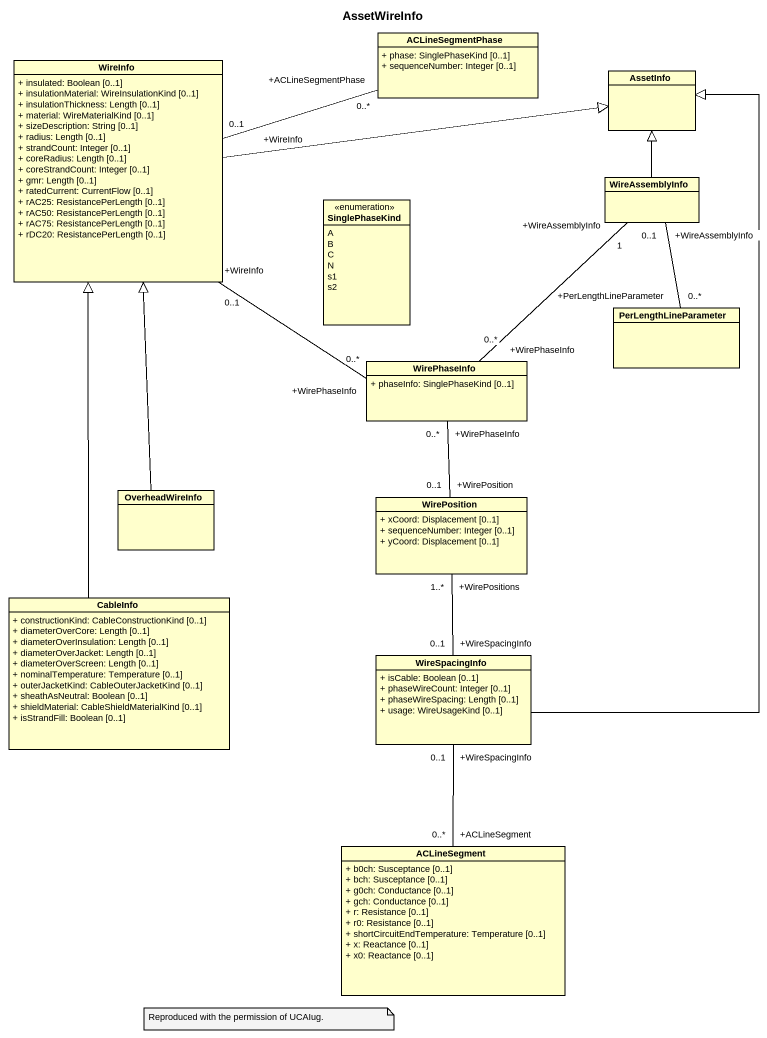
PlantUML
@startuml
title AssetWireInfo
hide circle
hide empty members
skinparam classAttributeIconSize 0
class ACLineSegmentPhase {
  + phase: SinglePhaseKind [0..1]
  + sequenceNumber: Integer [0..1]
}
class WireInfo {
  + insulated: Boolean [0..1]
  + insulationMaterial: WireInsulationKind [0..1]
  + insulationThickness: Length [0..1]
  + material: WireMaterialKind [0..1]
  + sizeDescription: String [0..1]
  + radius: Length [0..1]
  + strandCount: Integer [0..1]
  + coreRadius: Length [0..1]
  + coreStrandCount: Integer [0..1]
  + gmr: Length [0..1]
  + ratedCurrent: CurrentFlow [0..1]
  + rAC25: ResistancePerLength [0..1]
  + rAC50: ResistancePerLength [0..1]
  + rAC75: ResistancePerLength [0..1]
  + rDC20: ResistancePerLength [0..1]
}
class AssetInfo
class WireAssemblyInfo
enum SinglePhaseKind {
  A
  B
  C
  N
  s1
  s2
}
class PerLengthLineParameter
class WirePhaseInfo {
  + phaseInfo: SinglePhaseKind [0..1]
}
class OverheadWireInfo
class WirePosition {
  + xCoord: Displacement [0..1]
  + sequenceNumber: Integer [0..1]
  + yCoord: Displacement [0..1]
}
class CableInfo {
  + constructionKind: CableConstructionKind [0..1]
  + diameterOverCore: Length [0..1]
  + diameterOverInsulation: Length [0..1]
  + diameterOverJacket: Length [0..1]
  + diameterOverScreen: Length [0..1]
  + nominalTemperature: Temperature [0..1]
  + outerJacketKind: CableOuterJacketKind [0..1]
  + sheathAsNeutral: Boolean [0..1]
  + shieldMaterial: CableShieldMaterialKind [0..1]
  + isStrandFill: Boolean [0..1]
}
class WireSpacingInfo {
  + isCable: Boolean [0..1]
  + phaseWireCount: Integer [0..1]
  + phaseWireSpacing: Length [0..1]
  + usage: WireUsageKind [0..1]
}
class ACLineSegment {
  + b0ch: Susceptance [0..1]
  + bch: Susceptance [0..1]
  + g0ch: Conductance [0..1]
  + gch: Conductance [0..1]
  + r: Resistance [0..1]
  + r0: Resistance [0..1]
  + shortCircuitEndTemperature: Temperature [0..1]
  + x: Reactance [0..1]
  + x0: Reactance [0..1]
}
ACLineSegmentPhase "+ACLineSegmentPhase\n0..*" -left- "+WireInfo\n0..1" WireInfo
WireInfo -right-|> AssetInfo
WireInfo "+WireInfo\n0..1" -- "+WirePhaseInfo\n0..*" WirePhaseInfo
WireAssemblyInfo -up-|> AssetInfo
WireAssemblyInfo "+WireAssemblyInfo\n0..1" -- "+PerLengthLineParameter\n0..*" PerLengthLineParameter
WirePhaseInfo "+WirePhaseInfo\n0..*" -up- "+WireAssemblyInfo\n1" WireAssemblyInfo
OverheadWireInfo -up-|> WireInfo
WirePosition "+WirePosition\n0..1" -up- "+WirePhaseInfo\n0..*" WirePhaseInfo
CableInfo -up-|> WireInfo
WireSpacingInfo -up-|> AssetInfo
WireSpacingInfo "+WireSpacingInfo\n0..1" -up- "+WirePositions\n1..*" WirePosition
ACLineSegment "+ACLineSegment\n0..*" -up- "+WireSpacingInfo\n0..1" WireSpacingInfo
note as N1
  Reproduced with the permission of UCAIug.
end note
@enduml
